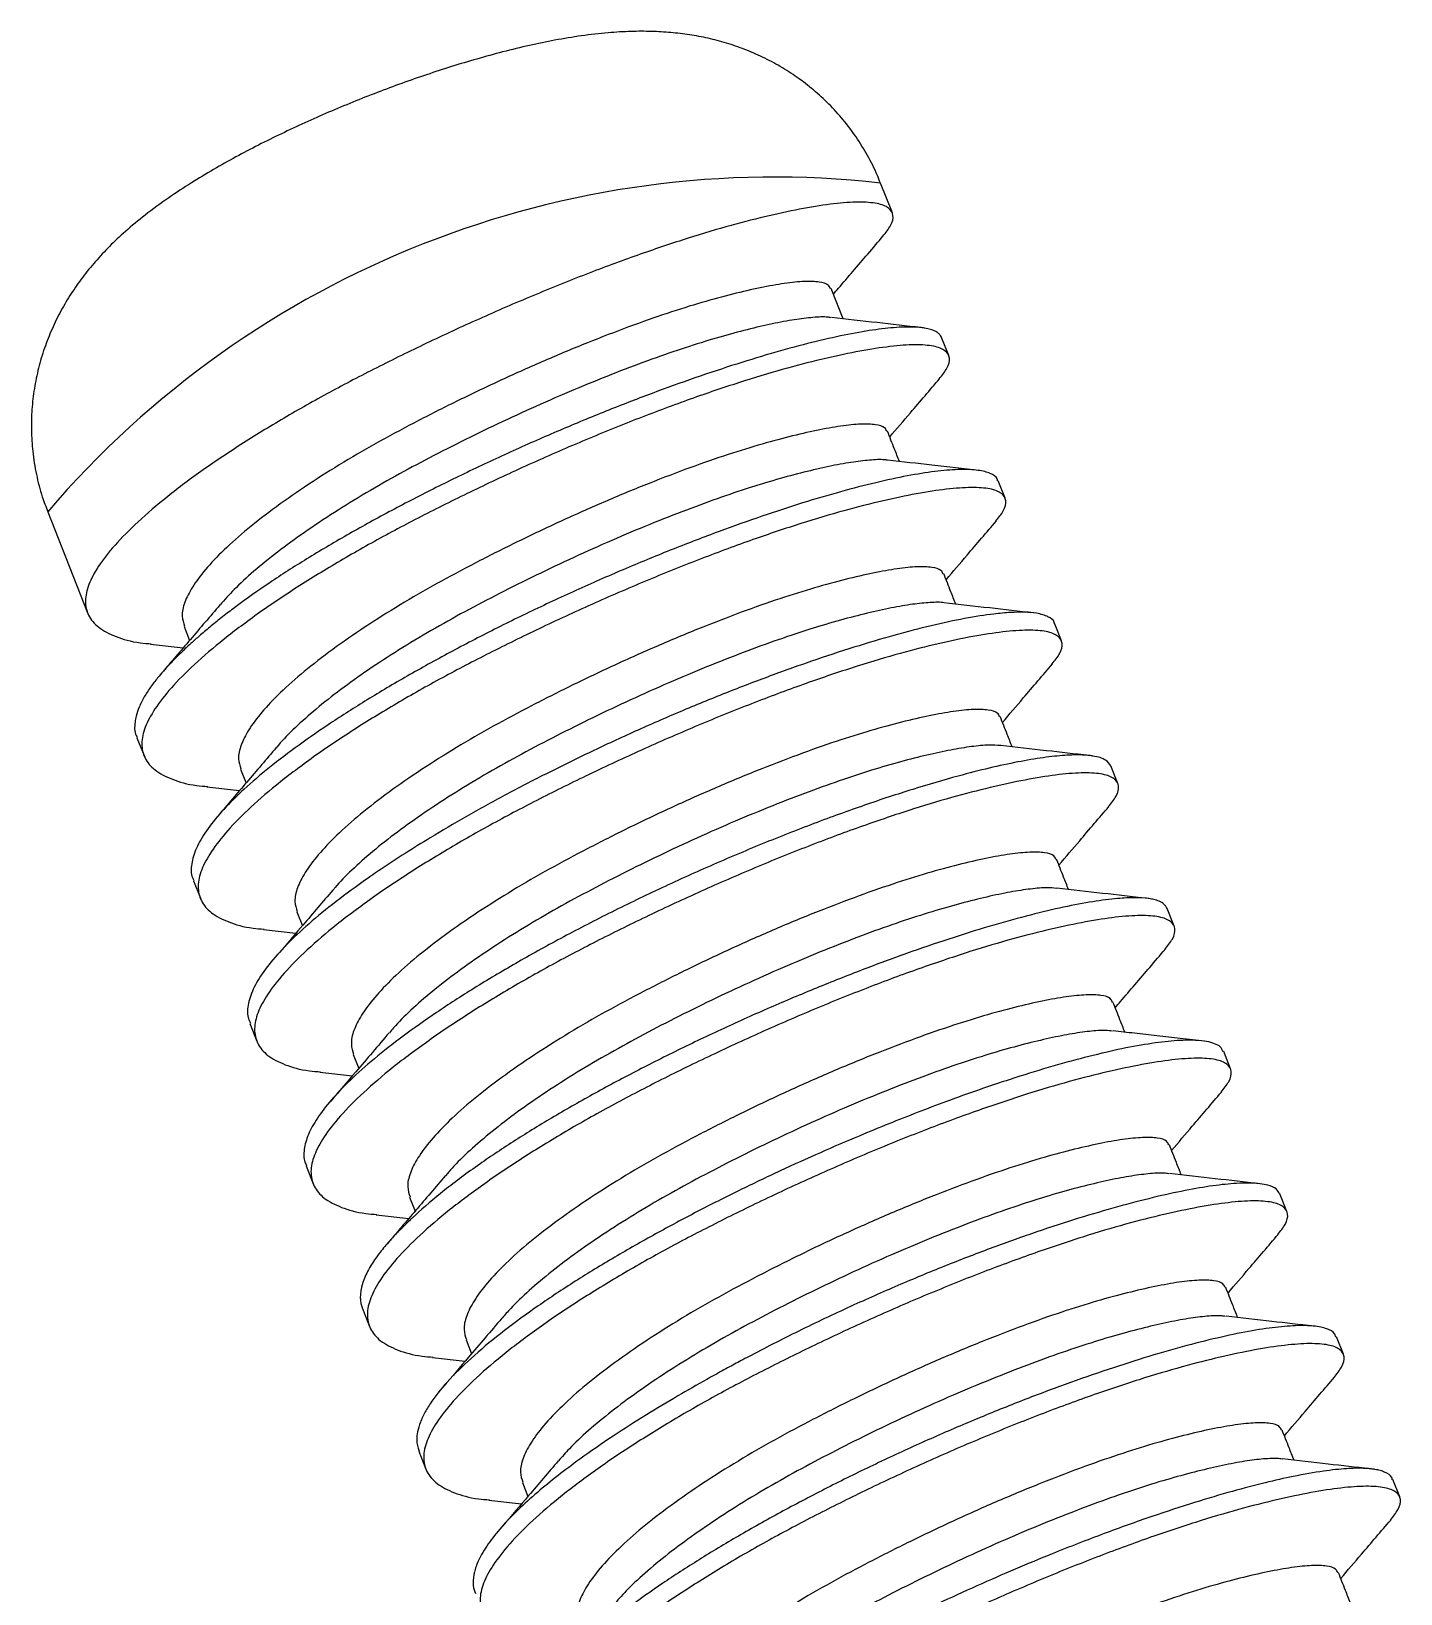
# Model space of a CAD drawing. Header units: millimetres. Extents: x 1580 to 3807, y -141 to 840.
# Drawn here: x 1904.83 to 1910.95, y 120.28 to 127.26 of the extents above; entities that cross this region are included whole.
import ezdxf

# ---------------------------------------------------------------- set-up
doc = ezdxf.new("R2010")
doc.units = ezdxf.units.MM

msp = doc.modelspace()

# ---------------------------------------------------------------- linework, layer by layer
at = {"color": 7, "linetype": 'Continuous', "lineweight": 25}
for p, q in [((1908.6743, 126.4507), (1908.6217, 126.5838)), ((1908.4539, 125.9772), (1908.4007, 126.1121)), ((1908.9261, 125.8131), (1908.8946, 125.8929)), ((1909.1779, 125.1755), (1909.1472, 125.2534)), ((1904.9014, 125.1145), (1905.0799, 124.6626)), ((1905.5109, 124.6027), (1905.5355, 124.5402)), ((1909.4298, 124.5379), (1909.3988, 124.6164)), ((1905.3609, 124.5231), (1905.5069, 124.5067)), ((1905.3, 124.1052), (1905.3317, 124.025)), ((1905.7627, 123.9651), (1905.7874, 123.9026)), ((1909.6816, 123.9003), (1909.6505, 123.9791)), ((1905.6128, 123.8855), (1905.7587, 123.8691)), ((1905.5525, 123.4658), (1905.5835, 123.3874)), ((1906.0145, 123.3275), (1906.0392, 123.265)), ((1909.9334, 123.2627), (1909.9021, 123.3421)), ((1905.8651, 123.2479), (1906.0106, 123.2315)), ((1905.9304, 123.1376), (1905.9152, 123.1198)), ((1905.8041, 122.8288), (1905.8353, 122.7498)), ((1906.2663, 122.6899), (1906.291, 122.6275)), ((1910.1852, 122.6251), (1910.1544, 122.7031)), ((1906.1168, 122.6103), (1906.2624, 122.5939)), ((1906.0557, 122.1918), (1906.0871, 122.1122)), ((1906.5182, 122.0523), (1906.5428, 121.9899)), ((1910.437, 121.9875), (1910.4056, 122.067)), ((1906.3683, 121.9727), (1906.5142, 121.9563)), ((1906.3073, 121.5546), (1906.339, 121.4746)), ((1910.6889, 121.3499), (1910.658, 121.428)), ((1906.77, 121.4147), (1906.7946, 121.3523)), ((1906.62, 121.3352), (1906.766, 121.3187)), ((1906.5592, 120.917), (1906.5908, 120.837)), ((1907.0218, 120.7771), (1907.0465, 120.7147)), ((1910.9407, 120.7123), (1910.9099, 120.7903)), ((1906.8717, 120.6976), (1907.0178, 120.6811))]:
    msp.add_line(p, q, dxfattribs=at)
msp.add_arc((1908.147, 122.3413), 4.269, 83.61497, 139.48822, dxfattribs=at)
for points, knots in [([(1908.6207, 126.5834), (1908.6164, 126.595), (1908.6007, 126.6377), (1908.5647, 126.7072), (1908.5138, 126.7905), (1908.4557, 126.8672), (1908.3919, 126.9374), (1908.3232, 127.0005), (1908.2504, 127.0566), (1908.1742, 127.1056), (1908.0955, 127.1473), (1908.015, 127.1821), (1907.9333, 127.2101), (1907.8509, 127.2316), (1907.7678, 127.2472), (1907.6835, 127.2573), (1907.5963, 127.2622), (1907.5032, 127.2619), (1907.3996, 127.2557), (1907.2866, 127.2427), (1907.1698, 127.2233), (1907.0524, 127.199), (1906.9366, 127.171), (1906.8203, 127.1392), (1906.7067, 127.105), (1906.5945, 127.0685), (1906.4833, 127.0296), (1906.3731, 126.9885), (1906.2639, 126.9454), (1906.1559, 126.9002), (1906.0494, 126.8531), (1905.9447, 126.8042), (1905.8417, 126.7532), (1905.7404, 126.7), (1905.6402, 126.6438), (1905.5401, 126.5834), (1905.4378, 126.5161), (1905.34, 126.4447), (1905.2523, 126.3721), (1905.1785, 126.3027), (1905.1148, 126.2346), (1905.0577, 126.1646), (1905.0061, 126.0912), (1904.96, 126.0137), (1904.9197, 125.9319), (1904.886, 125.8463), (1904.8595, 125.7573), (1904.8406, 125.6659), (1904.8298, 125.5727), (1904.8273, 125.4786), (1904.8334, 125.381), (1904.8495, 125.2817), (1904.8724, 125.1913), (1904.8936, 125.1371), (1904.9023, 125.1149)], [0, 0, 0, 0, 0.006668, 0.024462, 0.041982, 0.059253, 0.076299, 0.093141, 0.1098, 0.126301, 0.142668, 0.158937, 0.175162, 0.191431, 0.207896, 0.224814, 0.2426, 0.261903, 0.28371, 0.30924, 0.334861, 0.358184, 0.38239, 0.405144, 0.426996, 0.448287, 0.469226, 0.489961, 0.510603, 0.531252, 0.551973, 0.572869, 0.594065, 0.615726, 0.638091, 0.661538, 0.686716, 0.714767, 0.739195, 0.759847, 0.778717, 0.796588, 0.813942, 0.831063, 0.848092, 0.86509, 0.882076, 0.899052, 0.91602, 0.93298, 0.949934, 0.968695, 0.98715, 1, 1, 1, 1]), ([(1908.632, 126.3467), (1908.6449, 126.3629), (1908.6732, 126.3986), (1908.6818, 126.4408), (1908.6628, 126.4743), (1908.611, 126.4944), (1908.5283, 126.5007), (1908.4175, 126.493), (1908.2827, 126.4722), (1908.1284, 126.4397), (1907.9549, 126.3959), (1907.7618, 126.3384), (1907.5491, 126.2671), (1907.3208, 126.1828), (1907.0838, 126.0877), (1906.8443, 125.9845), (1906.6098, 125.8765), (1906.3851, 125.7664), (1906.1706, 125.6552), (1905.966, 125.5401), (1905.7714, 125.4213), (1905.5921, 125.301), (1905.4338, 125.1825), (1905.3015, 125.0695), (1905.1981, 124.9648), (1905.1251, 124.8709), (1905.0809, 124.7882), (1905.0653, 124.7145), (1905.0796, 124.65), (1905.1246, 124.5958), (1905.2032, 124.5551), (1905.2842, 124.5312), (1905.3474, 124.5261), (1905.3642, 124.5248)], [0, 0, 0, 0, 0.027381, 0.060377, 0.09401, 0.128004, 0.162065, 0.195897, 0.228627, 0.260613, 0.292114, 0.324394, 0.357934, 0.391886, 0.425957, 0.45985, 0.493277, 0.525398, 0.55687, 0.589022, 0.621871, 0.655771, 0.689843, 0.723789, 0.757318, 0.79016, 0.821649, 0.853669, 0.886422, 0.919662, 0.953726, 0.987715, 1, 1, 1, 1]), ([(1908.4108, 126.0864), (1908.4185, 126.0955), (1908.4485, 126.1307), (1908.5004, 126.1916), (1908.5681, 126.2707), (1908.6109, 126.3208), (1908.6335, 126.3472)], [0, 0, 0, 0, 0.094394, 0.366178, 0.666474, 1, 1, 1, 1]), ([(1908.3979, 126.111), (1908.3955, 126.117), (1908.3895, 126.1319), (1908.3505, 126.1431), (1908.2852, 126.1458), (1908.1962, 126.1369), (1908.088, 126.1176), (1907.9638, 126.089), (1907.824, 126.0513), (1907.6684, 126.0023), (1907.497, 125.942), (1907.313, 125.871), (1907.122, 125.7914), (1906.9289, 125.705), (1906.7397, 125.615), (1906.5585, 125.5235), (1906.3856, 125.4311), (1906.2206, 125.3356), (1906.0638, 125.2367), (1905.9196, 125.1366), (1905.7923, 125.0379), (1905.6861, 124.9437), (1905.6033, 124.8563), (1905.545, 124.7778), (1905.5105, 124.7088), (1905.4976, 124.6498), (1905.5079, 124.6179), (1905.5127, 124.6033)], [0, 0, 0, 0, 0.028498, 0.070482, 0.112551, 0.154336, 0.194756, 0.234256, 0.273155, 0.313018, 0.354441, 0.396374, 0.438454, 0.480315, 0.521597, 0.561264, 0.600126, 0.639832, 0.6804, 0.722269, 0.764351, 0.806276, 0.847685, 0.888242, 0.927127, 0.966668, 1, 1, 1, 1]), ([(1908.3999, 125.9822), (1908.3952, 125.983), (1908.3757, 125.9866), (1908.3218, 125.9841), (1908.2395, 125.9744), (1908.1405, 125.9558), (1908.0288, 125.9299), (1907.9046, 125.8968), (1907.7683, 125.8549), (1907.6196, 125.8041), (1907.461, 125.745), (1907.2951, 125.6784), (1907.1254, 125.6058), (1906.9554, 125.5285), (1906.7882, 125.4483), (1906.6269, 125.3667), (1906.4714, 125.2841), (1906.3221, 125.199), (1906.1796, 125.1113), (1906.0464, 125.0225), (1905.9257, 124.9342), (1905.8204, 124.8485), (1905.7337, 124.7692), (1905.6913, 124.7213), (1905.6714, 124.6989)], [0, 0, 0, 0, 0.015011, 0.063087, 0.110766, 0.157739, 0.203724, 0.248983, 0.295231, 0.342401, 0.390205, 0.438328, 0.486442, 0.534221, 0.58135, 0.627542, 0.67279, 0.718833, 0.76585, 0.813557, 0.861644, 0.909785, 0.957652, 1, 1, 1, 1]), ([(1908.8024, 125.9378), (1908.7371, 125.9452), (1908.6047, 125.9601), (1908.4703, 125.9753), (1908.4021, 125.9831)], [0, 0, 0, 0, 0.492295, 1, 1, 1, 1]), ([(1908.8946, 125.8929), (1908.8945, 125.893), (1908.8935, 125.8968), (1908.8889, 125.9036), (1908.8798, 125.9134), (1908.8655, 125.9223), (1908.8454, 125.9301), (1908.8217, 125.9355), (1908.7821, 125.9405), (1908.7194, 125.9415), (1908.6176, 125.9322), (1908.4957, 125.9123), (1908.3551, 125.8819), (1908.1979, 125.8412), (1908.0261, 125.7907), (1907.842, 125.7308), (1907.6479, 125.6621), (1907.4466, 125.5855), (1907.2406, 125.5016), (1907.0326, 125.4115), (1906.8255, 125.3162), (1906.6219, 125.2168), (1906.4244, 125.1144), (1906.2353, 125.0098), (1906.0563, 124.904), (1905.8904, 124.7975), (1905.7706, 124.7129), (1905.6887, 124.6506), (1905.6373, 124.6096), (1905.5914, 124.5711), (1905.5578, 124.5412), (1905.5263, 124.5126), (1905.4899, 124.4785), (1905.4407, 124.4289), (1905.3961, 124.3782), (1905.3591, 124.3296), (1905.3308, 124.2857), (1905.3091, 124.2424), (1905.2964, 124.2053), (1905.2891, 124.1618), (1905.2878, 124.1285), (1905.3, 124.1087), (1905.3017, 124.1058)], [0, 0, 0, 0, 0.0004436, 0.0126622, 0.0262437, 0.041188, 0.0574949, 0.0751646, 0.0875358, 0.1237168, 0.1598971, 0.1960766, 0.2322553, 0.2684333, 0.3046105, 0.340787, 0.3769627, 0.4131377, 0.4493119, 0.4854855, 0.5216583, 0.5578303, 0.5940017, 0.6301724, 0.6666585, 0.7035668, 0.7404806, 0.7552546, 0.7700295, 0.7848054, 0.7974155, 0.8031181, 0.8171541, 0.8368541, 0.8622164, 0.8801552, 0.9001327, 0.922149, 0.9427129, 0.9573113, 0.9937918, 1, 1, 1, 1]), ([(1908.8838, 125.7091), (1908.8967, 125.7253), (1908.925, 125.761), (1908.9337, 125.8032), (1908.9146, 125.8367), (1908.8628, 125.8569), (1908.7802, 125.8631), (1908.6693, 125.8554), (1908.5345, 125.8346), (1908.3802, 125.8021), (1908.2067, 125.7583), (1908.0136, 125.7008), (1907.8009, 125.6295), (1907.5726, 125.5452), (1907.3356, 125.4501), (1907.0961, 125.3469), (1906.8616, 125.2389), (1906.6369, 125.1288), (1906.4224, 125.0176), (1906.2178, 124.9025), (1906.0232, 124.7837), (1905.8439, 124.6634), (1905.6856, 124.5449), (1905.5533, 124.4319), (1905.4499, 124.3272), (1905.377, 124.2333), (1905.3327, 124.1506), (1905.3171, 124.0769), (1905.3314, 124.0124), (1905.3765, 123.9582), (1905.4551, 123.9175), (1905.5361, 123.8936), (1905.5993, 123.8885), (1905.6161, 123.8872)], [0, 0, 0, 0, 0.027411, 0.060406, 0.094036, 0.128028, 0.162088, 0.195918, 0.228645, 0.26063, 0.292129, 0.324407, 0.357945, 0.391895, 0.425964, 0.459855, 0.493281, 0.525399, 0.556869, 0.58902, 0.621867, 0.655765, 0.689835, 0.723779, 0.757306, 0.790146, 0.821633, 0.853651, 0.886403, 0.919641, 0.953702, 0.987689, 1, 1, 1, 1]), ([(1908.6626, 125.4488), (1908.6935, 125.485), (1908.7682, 125.5725), (1908.842, 125.6589), (1908.8853, 125.7096)], [0, 0, 0, 0, 0.4133679, 1, 1, 1, 1]), ([(1908.6497, 125.4734), (1908.6473, 125.4794), (1908.6414, 125.4943), (1908.6023, 125.5055), (1908.537, 125.5082), (1908.448, 125.4993), (1908.3398, 125.48), (1908.2156, 125.4514), (1908.0758, 125.4137), (1907.9203, 125.3647), (1907.7488, 125.3044), (1907.5648, 125.2335), (1907.3738, 125.1538), (1907.1807, 125.0675), (1906.9916, 124.9774), (1906.8104, 124.8859), (1906.6374, 124.7936), (1906.4724, 124.698), (1906.3156, 124.5991), (1906.1714, 124.499), (1906.0441, 124.4003), (1905.9379, 124.3061), (1905.8552, 124.2187), (1905.7968, 124.1402), (1905.7623, 124.0712), (1905.7494, 124.0122), (1905.7598, 123.9803), (1905.7645, 123.9657)], [0, 0, 0, 0, 0.028498, 0.070482, 0.112551, 0.154336, 0.194756, 0.234256, 0.273155, 0.313018, 0.354441, 0.396373, 0.438454, 0.480315, 0.521597, 0.561264, 0.600126, 0.639832, 0.6804, 0.722269, 0.764351, 0.806276, 0.847685, 0.888242, 0.927126, 0.966668, 1, 1, 1, 1]), ([(1908.7058, 125.3396), (1908.6985, 125.358), (1908.6807, 125.4031), (1908.663, 125.448), (1908.6525, 125.4745)], [0, 0, 0, 0, 0.409172, 1, 1, 1, 1]), ([(1908.6518, 125.345), (1908.6495, 125.3455), (1908.633, 125.349), (1908.5835, 125.3471), (1908.5039, 125.3387), (1908.4067, 125.3212), (1908.2968, 125.2963), (1908.1742, 125.2643), (1908.0396, 125.2236), (1907.8926, 125.174), (1907.7351, 125.116), (1907.5701, 125.0504), (1907.4007, 124.9785), (1907.2305, 124.9018), (1907.0628, 124.8219), (1906.9006, 124.7404), (1906.7443, 124.658), (1906.5941, 124.5733), (1906.4505, 124.4859), (1906.3159, 124.3971), (1906.1934, 124.3087), (1906.0852, 124.2223), (1905.9959, 124.1404), (1905.9421, 124.0865), (1905.9233, 124.062), (1905.9228, 124.0612)], [0, 0, 0, 0, 0.007753, 0.05589, 0.103675, 0.150795, 0.196963, 0.242236, 0.288367, 0.335459, 0.383227, 0.431358, 0.479525, 0.527402, 0.574671, 0.621039, 0.666364, 0.712283, 0.759214, 0.806877, 0.854964, 0.90315, 0.951106, 0.998514, 1, 1, 1, 1]), ([(1909.0606, 125.2995), (1908.9918, 125.3072), (1908.8628, 125.3217), (1908.7199, 125.338), (1908.6532, 125.3456)], [0, 0, 0, 0, 0.533605, 1, 1, 1, 1]), ([(1909.1447, 125.2524), (1909.1443, 125.2557), (1909.1422, 125.2704), (1909.1143, 125.2872), (1909.0606, 125.3019), (1908.9818, 125.3054), (1908.8812, 125.2981), (1908.7604, 125.2798), (1908.6214, 125.2509), (1908.4663, 125.2116), (1908.2973, 125.1626), (1908.1167, 125.1042), (1907.9242, 125.0363), (1907.7218, 124.9593), (1907.5121, 124.8739), (1907.3007, 124.7822), (1907.0904, 124.6851), (1906.8841, 124.5839), (1906.6846, 124.4799), (1906.4944, 124.3742), (1906.3161, 124.268), (1906.1519, 124.1627), (1906.0039, 124.0594), (1905.874, 123.9593), (1905.7638, 123.8635), (1905.6742, 123.7728), (1905.6066, 123.6882), (1905.5614, 123.6101), (1905.5418, 123.5406), (1905.5399, 123.4927), (1905.5523, 123.4712), (1905.5548, 123.4668)], [0, 0, 0, 0, 0.010258, 0.046387, 0.082567, 0.119277, 0.155826, 0.192212, 0.228437, 0.2645, 0.300402, 0.336141, 0.371839, 0.408862, 0.445792, 0.482628, 0.519372, 0.556022, 0.592579, 0.629043, 0.665414, 0.701691, 0.737876, 0.773967, 0.809965, 0.84587, 0.881936, 0.918146, 0.954357, 0.990569, 1, 1, 1, 1]), ([(1909.1363, 125.0724), (1909.1489, 125.0883), (1909.177, 125.1237), (1909.1855, 125.1656), (1909.1664, 125.1991), (1909.1147, 125.2193), (1909.032, 125.2255), (1908.9211, 125.2178), (1908.7864, 125.197), (1908.632, 125.1645), (1908.4586, 125.1207), (1908.2655, 125.0632), (1908.0527, 124.9919), (1907.8244, 124.9076), (1907.5874, 124.8125), (1907.3479, 124.7093), (1907.1134, 124.6013), (1906.8887, 124.4912), (1906.6743, 124.38), (1906.4696, 124.2649), (1906.275, 124.1461), (1906.0957, 124.0258), (1905.9374, 123.9073), (1905.8052, 123.7943), (1905.7018, 123.6896), (1905.6288, 123.5957), (1905.5845, 123.513), (1905.569, 123.4393), (1905.5832, 123.3748), (1905.6283, 123.3206), (1905.7069, 123.2799), (1905.788, 123.256), (1905.8514, 123.2509), (1905.8684, 123.2495)], [0, 0, 0, 0, 0.026865, 0.059874, 0.093519, 0.127526, 0.161601, 0.195446, 0.228187, 0.260186, 0.291699, 0.323992, 0.357545, 0.391509, 0.425593, 0.4595, 0.49294, 0.525073, 0.556556, 0.588721, 0.621583, 0.655496, 0.689581, 0.723539, 0.757081, 0.789935, 0.821437, 0.853469, 0.886235, 0.919488, 0.953564, 0.987566, 1, 1, 1, 1]), ([(1908.9145, 124.8112), (1908.9456, 124.8477), (1909.0206, 124.9356), (1909.0947, 125.0223), (1909.138, 125.073)], [0, 0, 0, 0, 0.4155141, 1, 1, 1, 1]), ([(1908.9016, 124.8358), (1908.8991, 124.8418), (1908.8932, 124.8567), (1908.8541, 124.8679), (1908.7889, 124.8706), (1908.6998, 124.8617), (1908.5916, 124.8424), (1908.4674, 124.8138), (1908.3277, 124.7761), (1908.1721, 124.7271), (1908.0006, 124.6668), (1907.8166, 124.5959), (1907.6256, 124.5162), (1907.4325, 124.4299), (1907.2434, 124.3398), (1907.0622, 124.2483), (1906.8892, 124.156), (1906.7242, 124.0604), (1906.5675, 123.9616), (1906.4232, 123.8615), (1906.2959, 123.7627), (1906.1897, 123.6685), (1906.107, 123.5811), (1906.0486, 123.5026), (1906.0141, 123.4336), (1906.0012, 123.3746), (1906.0116, 123.3427), (1906.0163, 123.3281)], [0, 0, 0, 0, 0.028497, 0.070482, 0.112551, 0.154336, 0.194756, 0.234256, 0.273155, 0.313018, 0.354441, 0.396373, 0.438454, 0.480315, 0.521597, 0.561264, 0.600126, 0.639832, 0.6804, 0.722269, 0.764351, 0.806276, 0.847685, 0.888242, 0.927126, 0.966668, 1, 1, 1, 1]), ([(1908.9576, 124.702), (1908.9503, 124.7205), (1908.9325, 124.7656), (1908.9148, 124.8104), (1908.9043, 124.8369)], [0, 0, 0, 0, 0.409031, 1, 1, 1, 1]), ([(1908.9043, 124.708), (1908.9041, 124.708), (1908.8902, 124.7114), (1908.8448, 124.7099), (1908.7679, 124.7029), (1908.6727, 124.6865), (1908.5645, 124.6626), (1908.4436, 124.6316), (1908.3107, 124.5921), (1908.1653, 124.5438), (1908.0091, 124.4868), (1907.845, 124.4222), (1907.676, 124.3511), (1907.5057, 124.275), (1907.3374, 124.1954), (1907.1744, 124.1141), (1907.0172, 124.0319), (1906.8663, 123.9475), (1906.7217, 123.8605), (1906.5856, 123.7718), (1906.4613, 123.6832), (1906.3509, 123.5964), (1906.2589, 123.5138), (1906.2006, 123.4561), (1906.1788, 123.4281), (1906.1757, 123.4241)], [0, 0, 0, 0, 0.000657, 0.048845, 0.096724, 0.143979, 0.19032, 0.235647, 0.281651, 0.328653, 0.376373, 0.4245, 0.472709, 0.520671, 0.568068, 0.614603, 0.660044, 0.705831, 0.752664, 0.80027, 0.848345, 0.896564, 0.944598, 0.992126, 1, 1, 1, 1]), ([(1909.3047, 124.6628), (1909.2396, 124.6701), (1909.1071, 124.685), (1908.9729, 124.7003), (1908.9046, 124.708)], [0, 0, 0, 0, 0.491213, 1, 1, 1, 1]), ([(1905.6708, 124.6988), (1905.6268, 124.6473), (1905.5406, 124.5461), (1905.4531, 124.4437), (1905.4102, 124.3934)], [0, 0, 0, 0, 0.5090461, 1, 1, 1, 1]), ([(1909.3973, 124.6158), (1909.3972, 124.6175), (1909.3963, 124.6309), (1909.3715, 124.647), (1909.3264, 124.6616), (1909.2675, 124.6665), (1909.2038, 124.6655), (1909.1169, 124.6576), (1909.0012, 124.6396), (1908.8512, 124.6075), (1908.6849, 124.5644), (1908.5053, 124.5111), (1908.3156, 124.4486), (1908.1187, 124.3781), (1907.9176, 124.3006), (1907.7153, 124.2173), (1907.5144, 124.1293), (1907.3173, 124.0378), (1907.1264, 123.9439), (1906.9437, 123.8487), (1906.7709, 123.7533), (1906.6229, 123.6663), (1906.497, 123.5881), (1906.3905, 123.5183), (1906.2742, 123.4375), (1906.1541, 123.3471), (1906.0383, 123.2492), (1905.9432, 123.1563), (1905.8703, 123.0693), (1905.8202, 122.9892), (1905.7953, 122.9174), (1905.7906, 122.8639), (1905.8031, 122.8382), (1905.8071, 122.83)], [0, 0, 0, 0, 0.005047, 0.041282, 0.077516, 0.103963, 0.130427, 0.156671, 0.19561, 0.234053, 0.272, 0.309452, 0.346407, 0.382867, 0.418831, 0.454299, 0.489271, 0.523747, 0.557727, 0.591211, 0.624199, 0.656691, 0.680651, 0.704865, 0.729078, 0.765387, 0.801697, 0.838006, 0.874315, 0.910624, 0.946933, 0.983242, 1, 1, 1, 1]), ([(1909.3879, 124.4346), (1909.4006, 124.4505), (1909.4287, 124.486), (1909.4373, 124.528), (1909.4182, 124.5615), (1909.3665, 124.5817), (1909.2838, 124.5879), (1909.1729, 124.5802), (1909.0382, 124.5594), (1908.8838, 124.5269), (1908.7104, 124.4831), (1908.5173, 124.4256), (1908.3045, 124.3543), (1908.0762, 124.27), (1907.8393, 124.1749), (1907.5997, 124.0717), (1907.3652, 123.9637), (1907.1405, 123.8536), (1906.9261, 123.7424), (1906.7214, 123.6274), (1906.5268, 123.5085), (1906.3476, 123.3882), (1906.1892, 123.2697), (1906.057, 123.1567), (1905.9536, 123.052), (1905.8806, 122.9581), (1905.8364, 122.8754), (1905.8208, 122.8017), (1905.835, 122.7372), (1905.8801, 122.683), (1905.9587, 122.6423), (1906.0398, 122.6184), (1906.1032, 122.6133), (1906.1201, 122.612)], [0, 0, 0, 0, 0.027024, 0.060029, 0.09367, 0.127673, 0.161744, 0.195585, 0.228322, 0.260317, 0.291826, 0.324115, 0.357664, 0.391624, 0.425704, 0.459607, 0.493042, 0.525171, 0.556651, 0.588812, 0.62167, 0.655579, 0.689659, 0.723614, 0.757152, 0.790002, 0.8215, 0.853528, 0.88629, 0.919539, 0.953611, 0.987609, 1, 1, 1, 1]), ([(1909.1663, 124.1736), (1909.1973, 124.21), (1909.2722, 124.2978), (1909.3462, 124.3844), (1909.3896, 124.4351)], [0, 0, 0, 0, 0.414932, 1, 1, 1, 1]), ([(1909.1534, 124.1982), (1909.151, 124.2042), (1909.145, 124.2191), (1909.1059, 124.2303), (1909.0407, 124.233), (1908.9516, 124.2241), (1908.8434, 124.2048), (1908.7192, 124.1762), (1908.5795, 124.1385), (1908.4239, 124.0896), (1908.2524, 124.0292), (1908.0684, 123.9583), (1907.8774, 123.8786), (1907.6843, 123.7923), (1907.4952, 123.7022), (1907.314, 123.6107), (1907.141, 123.5184), (1906.9761, 123.4228), (1906.8193, 123.324), (1906.675, 123.2239), (1906.5477, 123.1251), (1906.4416, 123.0309), (1906.3588, 122.9435), (1906.3004, 122.865), (1906.266, 122.796), (1906.2531, 122.737), (1906.2634, 122.7051), (1906.2681, 122.6905)], [0, 0, 0, 0, 0.028497, 0.070482, 0.112551, 0.154336, 0.194756, 0.234256, 0.273155, 0.313018, 0.354441, 0.396373, 0.438454, 0.480315, 0.521597, 0.561264, 0.600126, 0.639832, 0.6804, 0.722269, 0.764351, 0.806276, 0.847684, 0.888242, 0.927126, 0.966668, 1, 1, 1, 1]), ([(1909.2094, 124.0644), (1909.2021, 124.0829), (1909.1842, 124.1281), (1909.1666, 124.1729), (1909.1561, 124.1993)], [0, 0, 0, 0, 0.408931, 1, 1, 1, 1]), ([(1905.9226, 124.0612), (1905.8787, 124.0097), (1905.7925, 123.9087), (1905.7052, 123.8064), (1905.6624, 123.7563)], [0, 0, 0, 0, 0.509665, 1, 1, 1, 1]), ([(1909.6505, 123.9791), (1909.644, 123.9886), (1909.6304, 124.0088), (1909.5895, 124.0209), (1909.5523, 124.0259), (1909.5303, 124.0276), (1909.5043, 124.0284), (1909.4762, 124.0279), (1909.4273, 124.0255), (1909.3507, 124.0174), (1909.2372, 123.9982), (1909.1097, 123.9706), (1908.9547, 123.9311), (1908.7692, 123.8769), (1908.5526, 123.8055), (1908.3261, 123.7233), (1908.0943, 123.6321), (1907.8612, 123.5334), (1907.6308, 123.4289), (1907.4068, 123.3203), (1907.1926, 123.2092), (1906.9911, 123.0974), (1906.8049, 122.9862), (1906.6362, 122.8772), (1906.4868, 122.7715), (1906.3579, 122.6705), (1906.2507, 122.5751), (1906.1656, 122.4862), (1906.1031, 122.4045), (1906.0624, 122.3305), (1906.045, 122.2653), (1906.0438, 122.2194), (1906.0551, 122.198), (1906.0579, 122.1927)], [0, 0, 0, 0, 0.036228, 0.07689, 0.086345, 0.098203, 0.110025, 0.121812, 0.133564, 0.166746, 0.199645, 0.23226, 0.264591, 0.307245, 0.349396, 0.391043, 0.432187, 0.472827, 0.512963, 0.552597, 0.591726, 0.630352, 0.668475, 0.706094, 0.743209, 0.779821, 0.815929, 0.851533, 0.886633, 0.92123, 0.955323, 0.988912, 1, 1, 1, 1]), ([(1909.1573, 124.0699), (1909.1408, 124.0711), (1909.1063, 124.0736), (1909.0309, 124.0666), (1908.9386, 124.0517), (1908.832, 124.0287), (1908.7128, 123.9987), (1908.5816, 123.9605), (1908.4379, 123.9133), (1908.283, 123.8576), (1908.1197, 123.7939), (1907.9512, 123.7236), (1907.7809, 123.6481), (1907.6121, 123.5689), (1907.4482, 123.4877), (1907.2903, 123.4057), (1907.1385, 123.3217), (1906.993, 123.235), (1906.8555, 123.1464), (1906.7294, 123.0577), (1906.617, 122.9706), (1906.5223, 122.8873), (1906.4592, 122.8256), (1906.434, 122.794), (1906.4281, 122.7866)], [0, 0, 0, 0, 0.043869, 0.091725, 0.139001, 0.185402, 0.230723, 0.276489, 0.323287, 0.370841, 0.418847, 0.466979, 0.51491, 0.56232, 0.608908, 0.654406, 0.699948, 0.746571, 0.794005, 0.841949, 0.890082, 0.938077, 0.985609, 1, 1, 1, 1]), ([(1909.5515, 124.0258), (1909.4886, 124.0328), (1909.3584, 124.0475), (1909.2263, 124.0625), (1909.1582, 124.0702)], [0, 0, 0, 0, 0.4836937, 1, 1, 1, 1]), ([(1909.6397, 123.7969), (1909.6524, 123.8129), (1909.6806, 123.8484), (1909.6891, 123.8904), (1909.67, 123.924), (1909.6183, 123.9441), (1909.5356, 123.9503), (1909.4247, 123.9426), (1909.29, 123.9218), (1909.1357, 123.8893), (1908.9622, 123.8455), (1908.7691, 123.788), (1908.5563, 123.7167), (1908.3281, 123.6324), (1908.0911, 123.5373), (1907.8516, 123.4341), (1907.617, 123.3261), (1907.3923, 123.2161), (1907.1779, 123.1048), (1906.9733, 122.9898), (1906.7786, 122.8709), (1906.5994, 122.7506), (1906.441, 122.6321), (1906.3088, 122.5191), (1906.2054, 122.4144), (1906.1324, 122.3205), (1906.0882, 122.2378), (1906.0726, 122.1641), (1906.0869, 122.0996), (1906.1319, 122.0454), (1906.2105, 122.0048), (1906.2916, 121.9808), (1906.3548, 121.9757), (1906.3717, 121.9744)], [0, 0, 0, 0, 0.027054, 0.06006, 0.093702, 0.127706, 0.161777, 0.195619, 0.228358, 0.260354, 0.291864, 0.324154, 0.357704, 0.391665, 0.425746, 0.45965, 0.493087, 0.525217, 0.556697, 0.588859, 0.621718, 0.655628, 0.68971, 0.723665, 0.757204, 0.790055, 0.821554, 0.853583, 0.886346, 0.919596, 0.953669, 0.987668, 1, 1, 1, 1]), ([(1909.4181, 123.536), (1909.4492, 123.5724), (1909.524, 123.6602), (1909.598, 123.7468), (1909.6413, 123.7975)], [0, 0, 0, 0, 0.414867, 1, 1, 1, 1]), ([(1909.4052, 123.5606), (1909.4028, 123.5666), (1909.3968, 123.5815), (1909.3577, 123.5927), (1909.2925, 123.5954), (1909.2035, 123.5865), (1909.0953, 123.5672), (1908.9711, 123.5386), (1908.8313, 123.5009), (1908.6757, 123.452), (1908.5043, 123.3917), (1908.3203, 123.3207), (1908.1292, 123.241), (1907.9361, 123.1547), (1907.747, 123.0646), (1907.5658, 122.9731), (1907.3928, 122.8808), (1907.2279, 122.7852), (1907.0711, 122.6864), (1906.9268, 122.5863), (1906.7995, 122.4875), (1906.6934, 122.3933), (1906.6106, 122.3059), (1906.5523, 122.2274), (1906.5178, 122.1584), (1906.5049, 122.0994), (1906.5152, 122.0675), (1906.5199, 122.0529)], [0, 0, 0, 0, 0.028497, 0.070482, 0.112551, 0.154336, 0.194756, 0.234256, 0.273155, 0.313018, 0.354441, 0.396373, 0.438454, 0.480315, 0.521597, 0.561264, 0.600126, 0.639832, 0.6804, 0.722269, 0.76435, 0.806276, 0.847684, 0.888242, 0.927126, 0.966668, 1, 1, 1, 1]), ([(1909.4612, 123.4268), (1909.4539, 123.4453), (1909.436, 123.4906), (1909.4184, 123.5353), (1909.4079, 123.5617)], [0, 0, 0, 0, 0.408827, 1, 1, 1, 1]), ([(1906.1745, 123.4238), (1906.1306, 123.3723), (1906.0558, 123.2845), (1905.98, 123.1957), (1905.9487, 123.1591)], [0, 0, 0, 0, 0.587249, 1, 1, 1, 1]), ([(1909.9018, 123.342), (1909.8979, 123.3488), (1909.8907, 123.3617), (1909.8683, 123.3742), (1909.8446, 123.3818), (1909.8273, 123.3851), (1909.8188, 123.3863), (1909.8178, 123.3864), (1909.8175, 123.3865), (1909.8175, 123.3865), (1909.8174, 123.3865), (1909.8174, 123.3865), (1909.7997, 123.3889), (1909.7589, 123.3913), (1909.6773, 123.3874), (1909.5724, 123.3741), (1909.4419, 123.3495), (1909.2936, 123.3144), (1909.1295, 123.2693), (1908.9519, 123.2144), (1908.763, 123.1505), (1908.5653, 123.0781), (1908.3616, 122.9981), (1908.1543, 122.9113), (1907.9464, 122.8188), (1907.7405, 122.7214), (1907.5393, 122.6205), (1907.3456, 122.5171), (1907.1609, 122.4119), (1906.9875, 122.3059), (1906.8221, 122.1954), (1906.6703, 122.0825), (1906.5776, 122.0037), (1906.5335, 121.9621), (1906.5264, 121.9555), (1906.5203, 121.9498), (1906.512, 121.9421), (1906.5018, 121.9323), (1906.4898, 121.9206), (1906.476, 121.9069), (1906.4526, 121.883), (1906.4192, 121.8466), (1906.3782, 121.7966), (1906.3397, 121.7398), (1906.3134, 121.6865), (1906.3016, 121.6458), (1906.2979, 121.6178), (1906.2977, 121.5968), (1906.3004, 121.577), (1906.3037, 121.563), (1906.307, 121.5559), (1906.3075, 121.5547)], [0, 0, 0, 0, 0.025314, 0.047417, 0.064983, 0.07801, 0.07932, 0.079636, 0.079714, 0.079734, 0.079744, 0.079748, 0.079752, 0.109875, 0.139998, 0.17618, 0.212361, 0.248541, 0.284721, 0.320899, 0.357077, 0.393255, 0.429431, 0.465607, 0.501782, 0.537957, 0.57413, 0.610303, 0.646475, 0.683151, 0.720087, 0.761456, 0.802832, 0.80686, 0.808249, 0.810442, 0.813439, 0.817241, 0.821847, 0.827257, 0.833472, 0.850586, 0.871852, 0.897271, 0.926841, 0.948865, 0.961168, 0.973322, 0.985476, 0.99763, 1, 1, 1, 1]), ([(1909.4074, 123.4319), (1909.3942, 123.4332), (1909.3639, 123.4361), (1909.2942, 123.4304), (1909.2041, 123.4166), (1909.0992, 123.3947), (1908.9818, 123.3657), (1908.8522, 123.3287), (1908.7102, 123.2828), (1908.5567, 123.2281), (1908.3944, 123.1655), (1908.2264, 123.0961), (1908.0561, 123.0211), (1907.887, 122.9424), (1907.7222, 122.8614), (1907.5635, 122.7794), (1907.4108, 122.6958), (1907.2644, 122.6095), (1907.1256, 122.5211), (1906.9978, 122.4323), (1906.8834, 122.3448), (1906.7861, 122.2609), (1906.7179, 122.1952), (1906.689, 122.1599), (1906.6802, 122.1491)], [0, 0, 0, 0, 0.036577, 0.084523, 0.131931, 0.178502, 0.223976, 0.269613, 0.316318, 0.36382, 0.411817, 0.459986, 0.507999, 0.555533, 0.602284, 0.647979, 0.693405, 0.739928, 0.787301, 0.835228, 0.88339, 0.931457, 0.979106, 1, 1, 1, 1]), ([(1909.8088, 123.3875), (1909.7438, 123.3949), (1909.6116, 123.4098), (1909.4774, 123.425), (1909.4092, 123.4327)], [0, 0, 0, 0, 0.491511, 1, 1, 1, 1]), ([(1909.8912, 123.1588), (1909.904, 123.175), (1909.9323, 123.2106), (1909.9409, 123.2528), (1909.9219, 123.2864), (1909.8701, 123.3065), (1909.7874, 123.3127), (1909.6766, 123.305), (1909.5418, 123.2842), (1909.3875, 123.2517), (1909.214, 123.2079), (1909.0209, 123.1504), (1908.8082, 123.0791), (1908.5799, 122.9948), (1908.3429, 122.8997), (1908.1034, 122.7965), (1907.8688, 122.6885), (1907.6442, 122.5785), (1907.4297, 122.4672), (1907.2251, 122.3522), (1907.0305, 122.2333), (1906.8512, 122.113), (1906.6929, 121.9945), (1906.5606, 121.8815), (1906.4572, 121.7768), (1906.3842, 121.6829), (1906.34, 121.6002), (1906.3244, 121.5265), (1906.3387, 121.462), (1906.3837, 121.4078), (1906.4623, 121.3672), (1906.5433, 121.3432), (1906.6065, 121.3382), (1906.6233, 121.3368)], [0, 0, 0, 0, 0.027334, 0.060331, 0.093966, 0.127961, 0.162024, 0.195858, 0.228589, 0.260577, 0.29208, 0.324361, 0.357903, 0.391856, 0.425929, 0.459824, 0.493253, 0.525375, 0.556848, 0.589002, 0.621853, 0.655755, 0.689828, 0.723775, 0.757306, 0.790149, 0.82164, 0.853662, 0.886417, 0.919658, 0.953723, 0.987714, 1, 1, 1, 1]), ([(1909.6699, 122.8985), (1909.6777, 122.9077), (1909.7078, 122.9429), (1909.7597, 123.0038), (1909.827, 123.0826), (1909.8701, 123.133), (1909.8927, 123.1593)], [0, 0, 0, 0, 0.097063, 0.371348, 0.67114, 1, 1, 1, 1]), ([(1909.657, 122.923), (1909.6546, 122.929), (1909.6486, 122.9439), (1909.6095, 122.9551), (1909.5443, 122.9579), (1909.4553, 122.9489), (1909.3471, 122.9296), (1909.2229, 122.901), (1909.0831, 122.8633), (1908.9275, 122.8144), (1908.7561, 122.7541), (1908.5721, 122.6831), (1908.381, 122.6034), (1908.1879, 122.5171), (1907.9988, 122.427), (1907.8176, 122.3355), (1907.6446, 122.2432), (1907.4797, 122.1476), (1907.3229, 122.0488), (1907.1787, 121.9487), (1907.0514, 121.8499), (1906.9452, 121.7557), (1906.8624, 121.6683), (1906.8041, 121.5898), (1906.7696, 121.5208), (1906.7567, 121.4618), (1906.767, 121.4299), (1906.7718, 121.4153)], [0, 0, 0, 0, 0.028497, 0.070482, 0.112551, 0.154335, 0.194756, 0.234256, 0.273155, 0.313018, 0.354441, 0.396373, 0.438454, 0.480315, 0.521597, 0.561263, 0.600126, 0.639832, 0.6804, 0.722269, 0.76435, 0.806276, 0.847684, 0.888242, 0.927126, 0.966668, 1, 1, 1, 1]), ([(1909.713, 122.7892), (1909.7057, 122.8078), (1909.6878, 122.8531), (1909.6702, 122.8978), (1909.6598, 122.9241)], [0, 0, 0, 0, 0.408857, 1, 1, 1, 1]), ([(1906.4263, 122.7861), (1906.3768, 122.728), (1906.2904, 122.6267), (1906.2031, 122.5245), (1906.1659, 122.4808)], [0, 0, 0, 0, 0.573093, 1, 1, 1, 1]), ([(1910.1521, 122.7022), (1910.1488, 122.7098), (1910.1425, 122.7243), (1910.1151, 122.7384), (1910.0789, 122.7485), (1910.0222, 122.7545), (1909.938, 122.7526), (1909.8212, 122.7385), (1909.6861, 122.7133), (1909.5361, 122.6777), (1909.3741, 122.633), (1909.2142, 122.5834), (1909.061, 122.5319), (1908.922, 122.482), (1908.7878, 122.4312), (1908.6574, 122.3797), (1908.5131, 122.3203), (1908.3508, 122.2505), (1908.1711, 122.169), (1907.9868, 122.081), (1907.8, 121.9868), (1907.6136, 121.887), (1907.4304, 121.7827), (1907.2539, 121.6748), (1907.088, 121.5648), (1906.9365, 121.4541), (1906.8036, 121.3446), (1906.6937, 121.2382), (1906.6253, 121.1546), (1906.5859, 121.0914), (1906.5644, 121.0459), (1906.5524, 121.0048), (1906.5471, 120.9603), (1906.5554, 120.9338), (1906.5605, 120.9175)], [0, 0, 0, 0, 0.026546, 0.050611, 0.074675, 0.100455, 0.139189, 0.177129, 0.214274, 0.250625, 0.28618, 0.320942, 0.348183, 0.374915, 0.398623, 0.421246, 0.444595, 0.474802, 0.506144, 0.538622, 0.572237, 0.606987, 0.642873, 0.679895, 0.718052, 0.757344, 0.797772, 0.839335, 0.882033, 0.903821, 0.925892, 0.948248, 0.968141, 1, 1, 1, 1]), ([(1909.6577, 122.7942), (1909.6477, 122.7954), (1909.6212, 122.7986), (1909.5571, 122.794), (1909.4693, 122.7815), (1909.3662, 122.7605), (1909.2505, 122.7325), (1909.1225, 122.6967), (1908.9823, 122.652), (1908.8302, 122.5986), (1908.669, 122.537), (1908.5016, 122.4684), (1908.3314, 122.3941), (1908.1619, 122.3158), (1907.9963, 122.235), (1907.8369, 122.1531), (1907.6833, 122.0699), (1907.536, 121.9839), (1907.396, 121.8957), (1907.2665, 121.8069), (1907.1501, 121.7191), (1907.0503, 121.6346), (1906.9767, 121.5648), (1906.9439, 121.5257), (1906.932, 121.5115)], [0, 0, 0, 0, 0.029067, 0.077105, 0.124646, 0.17139, 0.217063, 0.26258, 0.309194, 0.356645, 0.404634, 0.452841, 0.500936, 0.548596, 0.595513, 0.641408, 0.68677, 0.733194, 0.780508, 0.828419, 0.87661, 0.924752, 0.972519, 1, 1, 1, 1]), ([(1910.068, 122.7491), (1910.0326, 122.7531), (1909.9649, 122.7607), (1909.8594, 122.7725), (1909.7587, 122.784), (1909.692, 122.7916), (1909.66, 122.7952)], [0, 0, 0, 0, 0.284518, 0.543903, 0.781394, 1, 1, 1, 1]), ([(1910.1427, 122.5209), (1910.1557, 122.5372), (1910.1841, 122.5729), (1910.1928, 122.6152), (1910.1737, 122.6488), (1910.1219, 122.6689), (1910.0393, 122.6751), (1909.9284, 122.6674), (1909.7936, 122.6466), (1909.6393, 122.6141), (1909.4658, 122.5703), (1909.2727, 122.5128), (1909.06, 122.4415), (1908.8317, 122.3572), (1908.5947, 122.2622), (1908.3552, 122.1589), (1908.1207, 122.0509), (1907.896, 121.9409), (1907.6815, 121.8296), (1907.4769, 121.7146), (1907.2823, 121.5957), (1907.103, 121.4754), (1906.9447, 121.3569), (1906.8124, 121.2439), (1906.709, 121.1392), (1906.636, 121.0453), (1906.5918, 120.9626), (1906.5762, 120.8889), (1906.5905, 120.8244), (1906.6356, 120.7702), (1906.7142, 120.7296), (1906.7951, 120.7057), (1906.8583, 120.7006), (1906.8751, 120.6992)], [0, 0, 0, 0, 0.0275185, 0.0605103, 0.0941386, 0.1281281, 0.1621853, 0.1960131, 0.2287382, 0.2607206, 0.2922177, 0.3244934, 0.3580293, 0.3919764, 0.4260433, 0.4599324, 0.4933553, 0.5254719, 0.5569395, 0.589088, 0.6219327, 0.6558284, 0.6898959, 0.7238374, 0.7573619, 0.7901995, 0.8216849, 0.8537006, 0.88645, 0.9196857, 0.9537446, 0.9877296, 1, 1, 1, 1]), ([(1909.9217, 122.2608), (1909.9525, 122.2969), (1910.0271, 122.3843), (1910.1009, 122.4707), (1910.1442, 122.5214)], [0, 0, 0, 0, 0.4127436, 1, 1, 1, 1]), ([(1909.9088, 122.2854), (1909.9064, 122.2914), (1909.9005, 122.3063), (1909.8614, 122.3175), (1909.7961, 122.3203), (1909.7071, 122.3113), (1909.5989, 122.292), (1909.4747, 122.2634), (1909.3349, 122.2257), (1909.1794, 122.1768), (1909.0079, 122.1165), (1908.8239, 122.0455), (1908.6329, 121.9658), (1908.4398, 121.8795), (1908.2506, 121.7895), (1908.0695, 121.6979), (1907.8965, 121.6056), (1907.7315, 121.51), (1907.5747, 121.4112), (1907.4305, 121.3111), (1907.3032, 121.2123), (1907.197, 121.1181), (1907.1143, 121.0307), (1907.0559, 120.9522), (1907.0214, 120.8832), (1907.0085, 120.8242), (1907.0189, 120.7923), (1907.0236, 120.7777)], [0, 0, 0, 0, 0.028497, 0.070482, 0.112551, 0.154335, 0.194756, 0.234256, 0.273155, 0.313018, 0.354441, 0.396373, 0.438454, 0.480315, 0.521597, 0.561263, 0.600126, 0.639832, 0.6804, 0.722269, 0.76435, 0.806276, 0.847684, 0.888242, 0.927126, 0.966668, 1, 1, 1, 1]), ([(1909.9649, 122.1516), (1909.9575, 122.1702), (1909.9396, 122.2156), (1909.922, 122.2602), (1909.9116, 122.2865)], [0, 0, 0, 0, 0.408634, 1, 1, 1, 1]), ([(1906.6781, 122.1486), (1906.6342, 122.097), (1906.5478, 121.9956), (1906.4602, 121.893), (1906.4171, 121.8426)], [0, 0, 0, 0, 0.508367, 1, 1, 1, 1]), ([(1909.9096, 122.1565), (1909.9022, 122.1576), (1909.879, 122.1611), (1909.8196, 122.1574), (1909.7342, 122.1461), (1909.6329, 122.1263), (1909.519, 122.0992), (1909.3926, 122.0646), (1909.2542, 122.0211), (1909.1036, 121.9688), (1908.9434, 121.9083), (1908.7767, 121.8406), (1908.6067, 121.767), (1908.4369, 121.6892), (1908.2706, 121.6086), (1908.1103, 121.5268), (1907.9559, 121.444), (1907.8077, 121.3583), (1907.6665, 121.2703), (1907.5354, 121.1815), (1907.417, 121.0935), (1907.3148, 121.0084), (1907.2356, 120.9344), (1907.1987, 120.8916), (1907.1835, 120.8738)], [0, 0, 0, 0, 0.022589, 0.070664, 0.118285, 0.165149, 0.210979, 0.256368, 0.302838, 0.350185, 0.398112, 0.446301, 0.494425, 0.542157, 0.589187, 0.635232, 0.680529, 0.726803, 0.774005, 0.821846, 0.870011, 0.918172, 0.966003, 1, 1, 1, 1]), ([(1910.3128, 122.1123), (1910.2475, 122.1197), (1910.1148, 122.1346), (1909.9804, 122.1499), (1909.9121, 122.1576)], [0, 0, 0, 0, 0.492069, 1, 1, 1, 1]), ([(1910.4043, 122.0665), (1910.4002, 122.0743), (1910.3914, 122.091), (1910.3586, 122.1047), (1910.3171, 122.1127), (1910.2707, 122.1156), (1910.2028, 122.114), (1910.1094, 122.1043), (1909.9846, 122.0831), (1909.8415, 122.0516), (1909.6821, 122.0101), (1909.5081, 121.9589), (1909.3214, 121.8983), (1909.1245, 121.8282), (1908.9203, 121.7497), (1908.712, 121.6637), (1908.494, 121.5674), (1908.2693, 121.4612), (1908.1051, 121.3778), (1908.0091, 121.3268), (1907.9767, 121.3095), (1907.9457, 121.2928), (1907.9133, 121.2751), (1907.8795, 121.2565), (1907.8126, 121.2193), (1907.7089, 121.16), (1907.5682, 121.0755), (1907.4201, 120.9808), (1907.2892, 120.8902), (1907.1775, 120.8063), (1907.085, 120.7308), (1907, 120.6538), (1906.9257, 120.5765), (1906.8652, 120.5001), (1906.8258, 120.4327), (1906.8106, 120.3904), (1906.806, 120.3705), (1906.8053, 120.3668), (1906.805, 120.3652), (1906.8048, 120.3645), (1906.8048, 120.3644), (1906.8048, 120.3644), (1906.8048, 120.3643), (1906.8048, 120.3643), (1906.8016, 120.3474), (1906.7988, 120.3173), (1906.8085, 120.2918), (1906.813, 120.2802)], [0, 0, 0, 0, 0.028524, 0.060761, 0.081759, 0.105807, 0.129855, 0.165915, 0.201972, 0.238028, 0.274081, 0.310133, 0.346418, 0.38291, 0.419406, 0.455904, 0.492404, 0.533283, 0.574165, 0.580994, 0.586469, 0.592259, 0.598362, 0.60478, 0.611512, 0.636819, 0.665776, 0.698382, 0.734636, 0.76084, 0.788667, 0.818115, 0.849185, 0.881877, 0.916191, 0.942996, 0.946411, 0.948125, 0.948983, 0.94909, 0.949144, 0.94917, 0.949184, 0.949191, 0.949193, 0.976689, 1, 1, 1, 1]), ([(1910.3957, 121.8848), (1910.4081, 121.9006), (1910.4361, 121.9358), (1910.4446, 121.9776), (1910.4255, 122.0112), (1910.3737, 122.0313), (1910.2911, 122.0375), (1910.1802, 122.0298), (1910.0454, 122.009), (1909.8911, 121.9766), (1909.7177, 121.9327), (1909.5246, 121.8752), (1909.3118, 121.8039), (1909.0835, 121.7196), (1908.8465, 121.6246), (1908.607, 121.5213), (1908.3725, 121.4133), (1908.1478, 121.3033), (1907.9334, 121.192), (1907.7287, 121.077), (1907.5341, 120.9581), (1907.3548, 120.8378), (1907.1965, 120.7193), (1907.0642, 120.6063), (1906.9609, 120.5016), (1906.8879, 120.4077), (1906.8436, 120.325), (1906.8281, 120.2513), (1906.8423, 120.1868), (1906.8874, 120.1326), (1906.966, 120.092), (1907.0471, 120.068), (1907.1105, 120.0629), (1907.1274, 120.0616)], [0, 0, 0, 0, 0.0266464, 0.0596635, 0.0933174, 0.127333, 0.1614163, 0.1952699, 0.2280201, 0.260027, 0.2915481, 0.3238485, 0.3574101, 0.3913832, 0.4254762, 0.4593912, 0.4928397, 0.5249809, 0.5564725, 0.5886457, 0.6215154, 0.6554371, 0.6895306, 0.7234981, 0.7570483, 0.789911, 0.8214206, 0.8534608, 0.8862352, 0.9194964, 0.9535813, 0.9875923, 1, 1, 1, 1]), ([(1910.1736, 121.6232), (1910.2048, 121.6598), (1910.2798, 121.7478), (1910.3541, 121.8347), (1910.3974, 121.8854)], [0, 0, 0, 0, 0.415742, 1, 1, 1, 1]), ([(1910.1607, 121.6478), (1910.1582, 121.6538), (1910.1523, 121.6687), (1910.1132, 121.6799), (1910.048, 121.6827), (1909.9589, 121.6737), (1909.8507, 121.6544), (1909.7265, 121.6258), (1909.5868, 121.5881), (1909.4312, 121.5392), (1909.2597, 121.4789), (1909.0757, 121.4079), (1908.8847, 121.3282), (1908.6916, 121.2419), (1908.5025, 121.1519), (1908.3213, 121.0603), (1908.1483, 120.968), (1907.9833, 120.8724), (1907.8266, 120.7736), (1907.6823, 120.6735), (1907.555, 120.5748), (1907.4488, 120.4805), (1907.3661, 120.3932), (1907.3077, 120.3146), (1907.2732, 120.2456), (1907.2603, 120.1866), (1907.2707, 120.1547), (1907.2754, 120.1401)], [0, 0, 0, 0, 0.028497, 0.070482, 0.112551, 0.154335, 0.194756, 0.234256, 0.273155, 0.313018, 0.354441, 0.396373, 0.438454, 0.480314, 0.521597, 0.561263, 0.600126, 0.639832, 0.6804, 0.722269, 0.76435, 0.806276, 0.847684, 0.888242, 0.927126, 0.966668, 1, 1, 1, 1]), ([(1910.2167, 121.514), (1910.2093, 121.5326), (1910.1914, 121.5781), (1910.1738, 121.6226), (1910.1634, 121.6489)], [0, 0, 0, 0, 0.408531, 1, 1, 1, 1]), ([(1906.9299, 121.5109), (1906.8804, 121.4528), (1906.7944, 121.3519), (1906.7077, 121.2504), (1906.671, 121.2074)], [0, 0, 0, 0, 0.576386, 1, 1, 1, 1]), ([(1910.1625, 121.5189), (1910.1572, 121.5199), (1910.1369, 121.5235), (1910.0819, 121.5207), (1909.9989, 121.5107), (1909.8994, 121.4919), (1909.7872, 121.4657), (1909.6626, 121.4323), (1909.5258, 121.39), (1909.3768, 121.3389), (1909.2178, 121.2795), (1909.0517, 121.2127), (1908.882, 121.1399), (1908.7119, 121.0625), (1908.545, 120.9822), (1908.3839, 120.9006), (1908.2286, 120.8179), (1908.0796, 120.7327), (1907.9373, 120.6449), (1907.8046, 120.5561), (1907.6843, 120.4679), (1907.5796, 120.3823), (1907.4945, 120.3041), (1907.4534, 120.2574), (1907.4345, 120.2359)], [0, 0, 0, 0, 0.016763, 0.064833, 0.112495, 0.159441, 0.205388, 0.250664, 0.296953, 0.344156, 0.39198, 0.440112, 0.488224, 0.535988, 0.583092, 0.629249, 0.674495, 0.720582, 0.767632, 0.815363, 0.863462, 0.911602, 0.959457, 1, 1, 1, 1]), ([(1910.5547, 121.4758), (1910.493, 121.4828), (1910.3639, 121.4973), (1910.233, 121.5122), (1910.1648, 121.5199)], [0, 0, 0, 0, 0.47846, 1, 1, 1, 1]), ([(1910.6551, 121.4268), (1910.6538, 121.4319), (1910.6498, 121.448), (1910.6176, 121.465), (1910.5598, 121.4777), (1910.478, 121.4793), (1910.3749, 121.4703), (1910.2515, 121.4505), (1910.1096, 121.42), (1909.9511, 121.3791), (1909.7781, 121.3281), (1909.5928, 121.2676), (1909.3979, 121.1982), (1909.1957, 121.1206), (1908.9892, 121.0357), (1908.7808, 120.9445), (1908.5736, 120.848), (1908.3701, 120.7472), (1908.1731, 120.6434), (1907.9851, 120.5378), (1907.8087, 120.4317), (1907.6462, 120.3263), (1907.4998, 120.2227), (1907.3714, 120.1223), (1907.2627, 120.0262), (1907.1753, 119.9353), (1907.1104, 119.8509), (1907.0682, 119.7736), (1907.0523, 119.7054), (1907.0518, 119.6609), (1907.0636, 119.6423), (1907.0649, 119.6403)], [0, 0, 0, 0, 0.016633, 0.052704, 0.088825, 0.125096, 0.161367, 0.19764, 0.233912, 0.270186, 0.30646, 0.342735, 0.37901, 0.415286, 0.451563, 0.487841, 0.524119, 0.560397, 0.596676, 0.632953, 0.669229, 0.705504, 0.741779, 0.778054, 0.814327, 0.8506, 0.886872, 0.923144, 0.959415, 0.995686, 1, 1, 1, 1]), ([(1910.647, 121.2466), (1910.6597, 121.2625), (1910.6878, 121.298), (1910.6964, 121.34), (1910.6773, 121.3736), (1910.6256, 121.3937), (1910.5429, 121.3999), (1910.432, 121.3922), (1910.2973, 121.3714), (1910.1429, 121.339), (1909.9695, 121.2951), (1909.7764, 121.2376), (1909.5636, 121.1663), (1909.3353, 121.082), (1909.0984, 120.987), (1908.8588, 120.8837), (1908.6243, 120.7757), (1908.3996, 120.6657), (1908.1852, 120.5544), (1907.9805, 120.4394), (1907.7859, 120.3205), (1907.6067, 120.2002), (1907.4483, 120.0817), (1907.3161, 119.9687), (1907.2127, 119.864), (1907.1397, 119.7701), (1907.0955, 119.6874), (1907.0799, 119.6137), (1907.0941, 119.5492), (1907.1392, 119.495), (1907.2178, 119.4544), (1907.2989, 119.4304), (1907.3623, 119.4253), (1907.3793, 119.424)], [0, 0, 0, 0, 0.027025, 0.060029, 0.093669, 0.127671, 0.161741, 0.195581, 0.228318, 0.260313, 0.291821, 0.324109, 0.357657, 0.391617, 0.425696, 0.459598, 0.493033, 0.525162, 0.556641, 0.588801, 0.621658, 0.655566, 0.689646, 0.7236, 0.757137, 0.789987, 0.821484, 0.853511, 0.886273, 0.919521, 0.953592, 0.98759, 1, 1, 1, 1]), ([(1910.4254, 120.9856), (1910.4564, 121.022), (1910.5313, 121.1098), (1910.6053, 121.1964), (1910.6487, 121.2471)], [0, 0, 0, 0, 0.414872, 1, 1, 1, 1]), ([(1910.4125, 121.0102), (1910.4101, 121.0162), (1910.4041, 121.0311), (1910.365, 121.0423), (1910.2998, 121.0451), (1910.2107, 121.0361), (1910.1025, 121.0169), (1909.9783, 120.9882), (1909.8386, 120.9505), (1909.683, 120.9016), (1909.5115, 120.8413), (1909.3275, 120.7703), (1909.1365, 120.6906), (1908.9434, 120.6043), (1908.7543, 120.5143), (1908.5731, 120.4227), (1908.4001, 120.3304), (1908.2351, 120.2348), (1908.0784, 120.136), (1907.9341, 120.0359), (1907.8068, 119.9372), (1907.7007, 119.8429), (1907.6179, 119.7556), (1907.5595, 119.677), (1907.5251, 119.608), (1907.5122, 119.549), (1907.5225, 119.5171), (1907.5272, 119.5025)], [0, 0, 0, 0, 0.028497, 0.070482, 0.112551, 0.154335, 0.194756, 0.234256, 0.273155, 0.313018, 0.354441, 0.396373, 0.438454, 0.480314, 0.521597, 0.561263, 0.600126, 0.639832, 0.6804, 0.722269, 0.76435, 0.806276, 0.847684, 0.888242, 0.927126, 0.966667, 1, 1, 1, 1]), ([(1910.4685, 120.8764), (1910.4611, 120.8951), (1910.4431, 120.9406), (1910.4256, 120.9851), (1910.4152, 121.0114)], [0, 0, 0, 0, 0.408432, 1, 1, 1, 1]), ([(1907.1818, 120.8734), (1907.1379, 120.8219), (1907.0561, 120.7259), (1906.9733, 120.6289), (1906.9349, 120.584)], [0, 0, 0, 0, 0.537392, 1, 1, 1, 1]), ([(1910.4148, 120.8816), (1910.4118, 120.8822), (1910.3944, 120.8858), (1910.3437, 120.8838), (1910.2633, 120.875), (1910.1657, 120.8573), (1910.0553, 120.8321), (1909.9323, 120.7998), (1909.7972, 120.7588), (1909.6498, 120.7089), (1909.492, 120.6506), (1909.3267, 120.5847), (1909.1573, 120.5126), (1908.9871, 120.4357), (1908.8195, 120.3558), (1908.6575, 120.2743), (1908.5014, 120.1918), (1908.3515, 120.107), (1908.2082, 120.0195), (1908.074, 119.9307), (1907.9518, 119.8423), (1907.8449, 119.7562), (1907.7536, 119.6738), (1907.7079, 119.6231), (1907.6852, 119.5979)], [0, 0, 0, 0, 0.010048, 0.05815, 0.105889, 0.152951, 0.199053, 0.244299, 0.290443, 0.337538, 0.385296, 0.433406, 0.481541, 0.529373, 0.576587, 0.622891, 0.668172, 0.714106, 0.761042, 0.808698, 0.856766, 0.904921, 0.952836, 1, 1, 1, 1]), ([(1910.8061, 120.8383), (1910.7444, 120.8452), (1910.6155, 120.8597), (1910.4848, 120.8746), (1910.4165, 120.8823)], [0, 0, 0, 0, 0.478336, 1, 1, 1, 1]), ([(1910.9073, 120.7893), (1910.9067, 120.7929), (1910.9044, 120.8079), (1910.8827, 120.8202), (1910.854, 120.8305), (1910.8335, 120.8349), (1910.8141, 120.8377), (1910.7969, 120.8393), (1910.7632, 120.8411), (1910.7026, 120.8399), (1910.5992, 120.8288), (1910.4763, 120.8073), (1910.3389, 120.7764), (1910.1921, 120.738), (1910.0229, 120.688), (1909.8312, 120.6252), (1909.6179, 120.5487), (1909.4122, 120.4688), (1909.2216, 120.3897), (1909.0506, 120.315), (1908.8748, 120.2343), (1908.6961, 120.1478), (1908.5166, 120.0561), (1908.3692, 119.9763), (1908.2533, 119.9107), (1908.1638, 119.8583), (1908.0672, 119.7997), (1907.9667, 119.7358), (1907.8679, 119.6698), (1907.7489, 119.5856), (1907.6207, 119.4863), (1907.4987, 119.3769), (1907.4085, 119.2792), (1907.3478, 119.1936), (1907.313, 119.1196), (1907.3035, 119.0579), (1907.3055, 119.0198), (1907.315, 119.0042), (1907.3155, 119.0034)], [0, 0, 0, 0, 0.011317, 0.047584, 0.062097, 0.07661, 0.086004, 0.094297, 0.10292, 0.134038, 0.168824, 0.207277, 0.238532, 0.27185, 0.307231, 0.344674, 0.38418, 0.425747, 0.454616, 0.484402, 0.515105, 0.546725, 0.579263, 0.612717, 0.629794, 0.6471, 0.666702, 0.690104, 0.713021, 0.735451, 0.778826, 0.820258, 0.859748, 0.897294, 0.932896, 0.966554, 0.998268, 1, 1, 1, 1]), ([(1910.8987, 120.6088), (1910.9114, 120.6248), (1910.9396, 120.6604), (1910.9482, 120.7024), (1910.9291, 120.736), (1910.8774, 120.7561), (1910.7947, 120.7623), (1910.6838, 120.7546), (1910.5491, 120.7338), (1910.3948, 120.7014), (1910.2213, 120.6575), (1910.0282, 120.6), (1909.8154, 120.5287), (1909.5872, 120.4444), (1909.3502, 120.3494), (1909.1107, 120.2461), (1908.8761, 120.1381), (1908.6514, 120.0281), (1908.437, 119.9168), (1908.2324, 119.8018), (1908.0377, 119.6829), (1907.8585, 119.5626), (1907.7001, 119.4441), (1907.5679, 119.3311), (1907.4645, 119.2264), (1907.3915, 119.1326), (1907.3473, 119.0498), (1907.3317, 118.9761), (1907.346, 118.9116), (1907.391, 118.8574), (1907.4696, 118.8168), (1907.5507, 118.7928), (1907.6141, 118.7878), (1907.631, 118.7864)], [0, 0, 0, 0, 0.02714, 0.060141, 0.093778, 0.127776, 0.161842, 0.195679, 0.228413, 0.260403, 0.291909, 0.324193, 0.357738, 0.391694, 0.425769, 0.459667, 0.493099, 0.525224, 0.5567, 0.588857, 0.62171, 0.655615, 0.689691, 0.723642, 0.757175, 0.790021, 0.821515, 0.853539, 0.886297, 0.919541, 0.953609, 0.987603, 1, 1, 1, 1]), ([(1910.6772, 120.348), (1910.7082, 120.3844), (1910.783, 120.4721), (1910.857, 120.5586), (1910.9003, 120.6093)], [0, 0, 0, 0, 0.414519, 1, 1, 1, 1]), ([(1910.6643, 120.3726), (1910.6619, 120.3786), (1910.6559, 120.3935), (1910.6168, 120.4048), (1910.5516, 120.4075), (1910.4625, 120.3985), (1910.3544, 120.3793), (1910.2301, 120.3506), (1910.0904, 120.3129), (1909.9348, 120.264), (1909.7634, 120.2037), (1909.5794, 120.1327), (1909.3883, 120.053), (1909.1952, 119.9667), (1909.0061, 119.8767), (1908.8249, 119.7851), (1908.6519, 119.6928), (1908.487, 119.5972), (1908.3302, 119.4984), (1908.1859, 119.3983), (1908.0586, 119.2996), (1907.9525, 119.2053), (1907.8697, 119.118), (1907.8113, 119.0395), (1907.7769, 118.9704), (1907.764, 118.9114), (1907.7743, 118.8795), (1907.779, 118.865)], [0, 0, 0, 0, 0.028497, 0.070482, 0.112551, 0.154335, 0.194756, 0.234256, 0.273155, 0.313018, 0.354441, 0.396373, 0.438454, 0.480314, 0.521597, 0.561263, 0.600126, 0.639832, 0.6804, 0.722269, 0.76435, 0.806276, 0.847684, 0.888242, 0.927126, 0.966667, 1, 1, 1, 1]), ([(1910.7203, 120.2388), (1910.713, 120.2575), (1910.6949, 120.3031), (1910.6774, 120.3475), (1910.667, 120.3738)], [0, 0, 0, 0, 0.408532, 1, 1, 1, 1])]:
    msp.add_open_spline(points, degree=3, knots=knots, dxfattribs=at)

doc.saveas('drawing.dxf')
